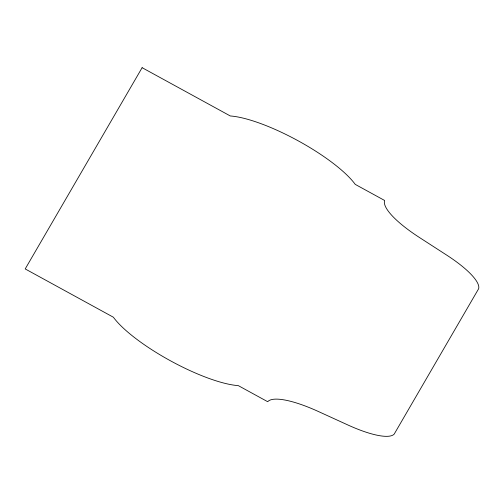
<?xml version="1.0" encoding="UTF-8"?>
<svg xmlns="http://www.w3.org/2000/svg" width="504" height="504" viewBox="0 0 504 504"><rect width="100%" height="100%" fill="white"/><g stroke="black" fill="none" stroke-linecap="round" stroke-linejoin="round"><path stroke-width="0.76" d="M142.122 67.687L25.2 268.934L113.381 317.224A81.358 20.922 28.6 0 0 170.421 360.769A81.358 20.922 28.6 0 0 238.31 385.629L267.706 401.719A67.057 17.243 28.6 0 1 318.32 411.478L348.018 425.036A61.349 15.775 28.6 0 0 394.178 434.127L478.617 288.779A61.349 15.775 28.6 0 0 446.727 255.131L419.41 237.478A67.057 17.243 28.6 0 1 384.628 200.472L355.232 184.376A81.358 20.922 28.6 0 0 298.198 140.83A81.358 20.922 28.6 0 0 230.303 115.97L142.122 67.687"/></g></svg>
